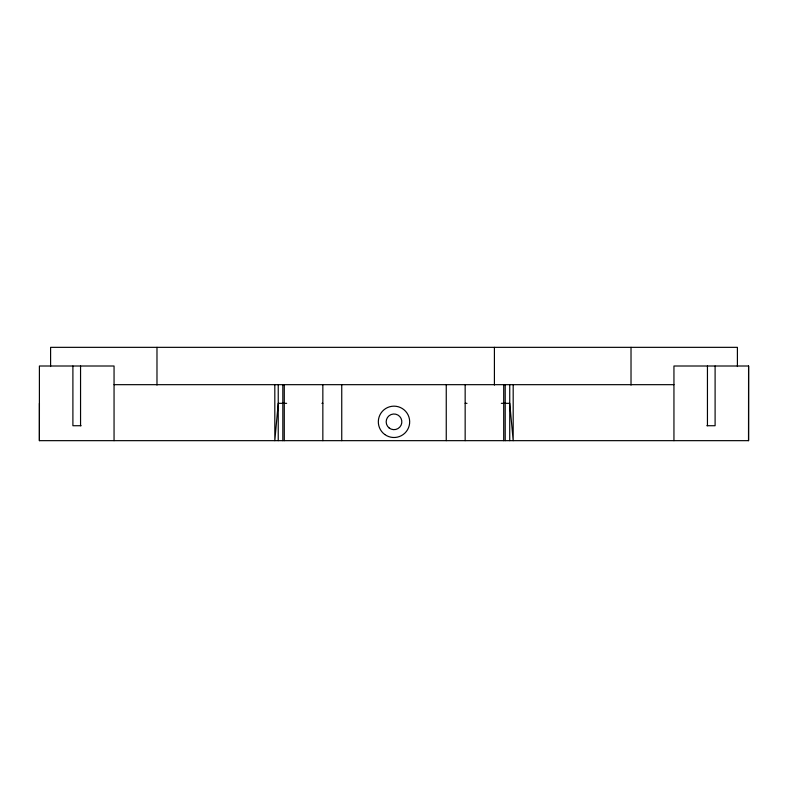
<?xml version="1.0" encoding="UTF-8"?>
<svg xmlns="http://www.w3.org/2000/svg" width="788" height="788" viewBox="0 0 788 788"><rect width="100%" height="100%" fill="white"/><g stroke="black" fill="none" stroke-linecap="round" stroke-linejoin="round"><path stroke-width="1.18" d="M673.947 440.659L673.947 366.006L748.6 366.006L748.6 440.659L39.4 440.659L39.42 403.328M39.4 440.659L39.4 366.006L114.053 366.006L114.053 440.659M748.58 366.006L748.511 440.659M114.053 384.672L673.947 384.672M286.655 403.328L278.233 403.328L274.815 440.659L274.815 384.672M321.928 403.328L322.844 403.328M465.156 403.328L466.998 403.328M501.335 403.328L509.738 403.328L513.185 440.659L513.185 384.672M81.134 425.727L72.9 425.727L72.9 366.006M706.866 425.727L715.1 425.727L715.1 366.006M737.401 366.538L737.401 347.341L50.599 347.341L50.599 366.538M707.447 366.006L707.447 425.727M631.021 347.341L631.021 385.076M509.738 384.672L509.738 440.659M505.206 384.672L505.206 440.659M503.709 384.672L503.709 440.659M494.411 347.341L494.411 385.076M465.156 384.672L465.156 440.659M446.254 384.672L446.254 440.659M341.746 384.672L341.746 440.659M322.844 384.672L322.844 440.659M284.281 384.672L284.281 440.659M282.823 384.672L282.823 440.659M278.233 384.672L278.233 440.659M156.979 347.341L156.979 385.076M80.553 366.006L80.553 425.727M384.771 434.503A15.681 15.681 0 0 0 409.593 423.481A15.681 15.681 0 0 0 387.637 407.504A15.681 15.681 0 0 0 384.771 434.503M389.164 427.992A7.841 7.841 0 0 0 401.762 422.939A7.841 7.841 0 0 0 391.084 414.557A7.841 7.841 0 0 0 389.164 427.992"/></g></svg>
